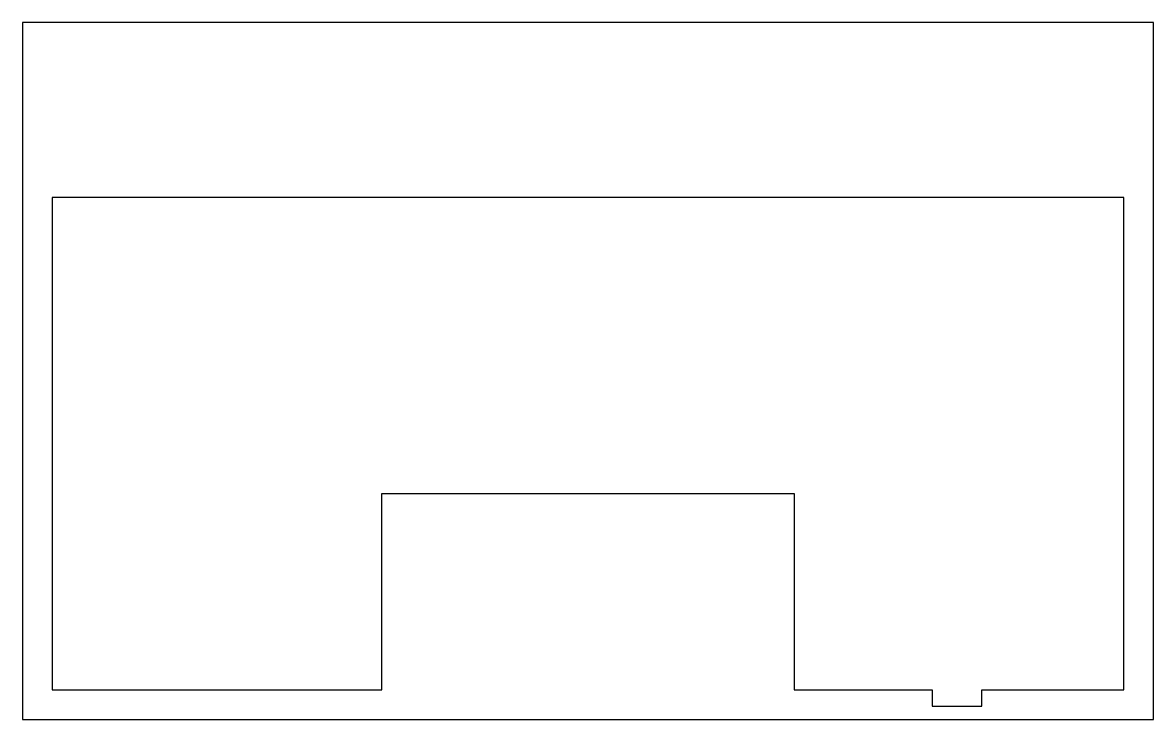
# Model space of a CAD drawing. Header units: millimetres. Extents: x -66 to 277, y 45 to 256.
import ezdxf

# ---------------------------------------------------------------- set-up
doc = ezdxf.new("R2010")
doc.units = ezdxf.units.MM

msp = doc.modelspace()

# ---------------------------------------------------------------- linework, layer by layer
at = {"color": 7, "linetype": 'Continuous', "lineweight": 25}
for p, q in [((-65.76, 255.82), (-65.76, 44.79)), ((276.84, 255.82), (-65.76, 255.82)), ((276.84, 44.79), (276.84, 255.82)), ((-56.76, 202.82), (-56.76, 53.79)), ((267.84, 202.82), (-56.76, 202.82)), ((267.84, 53.79), (267.84, 202.82)), ((43.04, 53.79), (43.04, 113.21)), ((43.04, 113.21), (168.04, 113.21)), ((168.04, 113.21), (168.04, 53.79)), ((-56.76, 53.79), (43.04, 53.79)), ((168.04, 53.79), (209.84, 53.79)), ((209.84, 53.79), (209.84, 48.79)), ((224.84, 48.79), (224.84, 53.79)), ((224.84, 53.79), (267.84, 53.79)), ((209.84, 48.79), (224.84, 48.79)), ((-65.76, 44.79), (276.84, 44.79))]:
    msp.add_line(p, q, dxfattribs=at)

doc.saveas('drawing.dxf')
